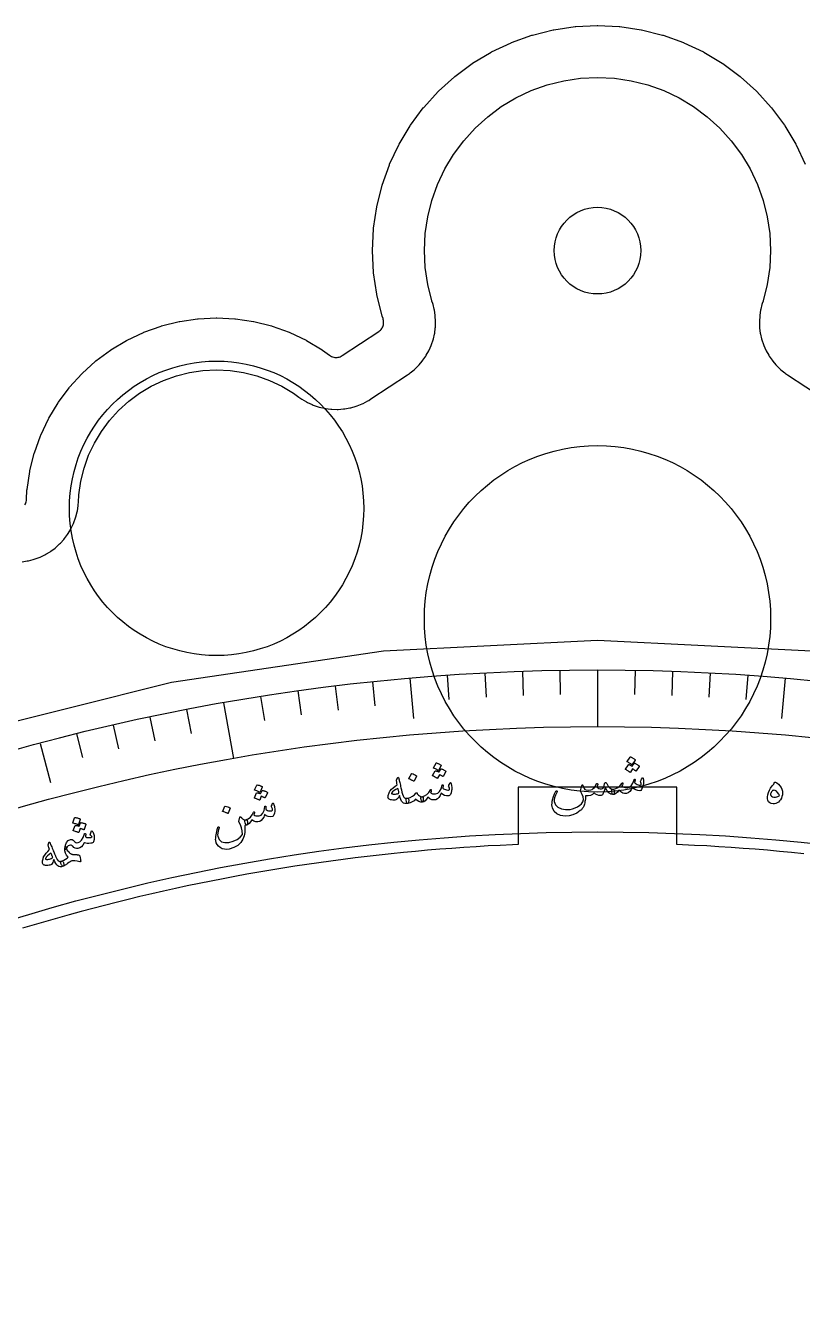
# Model space of a CAD drawing. Header units: millimetres. Extents: x -59 to 59, y -59 to 76.
# Drawn here: x -15.59 to 5.59, y 41.63 to 76.26 of the extents above; entities that cross this region are included whole.
import ezdxf

# ---------------------------------------------------------------- set-up
doc = ezdxf.new("R2010")
doc.units = ezdxf.units.MM
for name, color, linetype in [('CUT_INNER', 6, 'Continuous'), ('CUT_OUTER', 1, 'Continuous'), ('ENGRAVE', 7, 'Continuous'), ('ENGRAVE_FINE', 8, 'Continuous'), ('TEXT', 5, 'Continuous')]:
    doc.layers.add(name, color=color, linetype=linetype)

msp = doc.modelspace()

# ---------------------------------------------------------------- linework, layer by layer
at = {"layer": 'CUT_INNER'}
msp.add_lwpolyline([(5.621, 53.6916), (5.2915, 53.725), (4.9617, 53.7565), (4.6318, 53.7859), (4.3017, 53.8133), (3.9714, 53.8387), (3.641, 53.8621), (3.3104, 53.8834), (2.9797, 53.9027), (2.6489, 53.92), (2.318, 53.9352), (2.165, 53.9413), (2.165, 55.501), (-2.165, 55.501), (-2.165, 53.9413), (-2.318, 53.9352), (-2.6489, 53.92), (-2.9797, 53.9027), (-3.3104, 53.8834), (-3.641, 53.8621), (-3.9714, 53.8387), (-4.3017, 53.8133), (-4.6318, 53.7859), (-4.9617, 53.7565), (-5.2915, 53.725), (-5.621, 53.6916), (-5.9503, 53.6561), (-6.2795, 53.6185), (-6.6083, 53.579), (-6.937, 53.5375), (-7.2653, 53.4939), (-7.5934, 53.4483), (-7.9212, 53.4007), (-8.2488, 53.3511), (-8.576, 53.2995), (-8.9028, 53.2458), (-9.2294, 53.1902), (-9.5556, 53.1326), (-9.8814, 53.0729), (-10.2069, 53.0113), (-10.532, 52.9477), (-10.8566, 52.8821), (-11.1809, 52.8145), (-11.5048, 52.7449), (-11.8282, 52.6733), (-12.1512, 52.5997), (-12.4737, 52.5242), (-12.7957, 52.4466), (-13.1173, 52.3671), (-13.4384, 52.2857), (-13.7589, 52.2022), (-14.079, 52.1168), (-14.3985, 52.0295), (-14.7175, 51.9401), (-15.0359, 51.8488), (-15.3537, 51.7556), (-15.671, 51.6604)], dxfattribs=at)
for centre, radius in [((0, 70.1224), 1.18), ((-10.384, 63.1014), 4.012), ((0, 60.0924), 4.72)]:
    msp.add_circle(centre, radius, dxfattribs=at)
at = {"layer": 'CUT_OUTER'}
msp.add_lwpolyline([(-15.6066, 63.2006), (-15.5927, 63.2265), (-15.5814, 63.2537), (-15.5729, 63.2819), (-15.5672, 63.3108), (-15.5643, 63.3401), (-15.5514, 63.6029), (-15.5499, 63.6176), (-15.4773, 64.107), (-15.4744, 64.1214), (-15.3542, 64.6014), (-15.35, 64.6155), (-15.1833, 65.0814), (-15.1776, 65.0949), (-14.9661, 65.5422), (-14.9591, 65.5552), (-14.7048, 65.9796), (-14.6966, 65.9918), (-14.4019, 66.3892), (-14.3925, 66.4006), (-14.0602, 66.7672), (-14.0498, 66.7776), (-13.6832, 67.1099), (-13.6719, 67.1193), (-13.2744, 67.414), (-13.2622, 67.4222), (-12.8378, 67.6765), (-12.8248, 67.6835), (-12.3775, 67.895), (-12.364, 67.9007), (-11.8981, 68.0673), (-11.884, 68.0716), (-11.4041, 68.1918), (-11.3896, 68.1947), (-10.9002, 68.2673), (-10.8855, 68.2688), (-10.3914, 68.293), (-10.3766, 68.293), (-9.8825, 68.2688), (-9.8678, 68.2673), (-9.3784, 68.1947), (-9.3639, 68.1918), (-8.884, 68.0716), (-8.8699, 68.0673), (-8.404, 67.9007), (-8.3905, 67.895), (-7.9432, 67.6835), (-7.9302, 67.6765), (-7.5058, 67.4222), (-7.4936, 67.414), (-7.3009, 67.2711), (-7.2754, 67.2541), (-7.2484, 67.2399), (-7.2201, 67.2285), (-7.1907, 67.22), (-7.1607, 67.2145), (-7.1302, 67.2121), (-7.0997, 67.2129), (-7.0694, 67.2167), (-7.0396, 67.2236), (-7.0107, 67.2335), (-6.983, 67.2463), (-6.9567, 67.2618), (-5.9633, 67.9185), (-5.9403, 67.9354), (-5.919, 67.9543), (-5.8996, 67.9752), (-5.8822, 67.9978), (-5.8671, 68.0219), (-5.8544, 68.0474), (-5.8441, 68.074), (-5.8364, 68.1014), (-5.8313, 68.1295), (-5.8289, 68.1579), (-5.8292, 68.1864), (-5.8323, 68.2147), (-5.8379, 68.2426), (-5.8463, 68.2699), (-5.8693, 68.3343), (-5.8736, 68.3484), (-6.0163, 68.9182), (-6.0192, 68.9326), (-6.1054, 69.5137), (-6.1068, 69.5283), (-6.1356, 70.115), (-6.1356, 70.1297), (-6.1068, 70.7165), (-6.1054, 70.7311), (-6.0192, 71.3122), (-6.0163, 71.3266), (-5.8736, 71.8964), (-5.8693, 71.9105), (-5.6714, 72.4636), (-5.6658, 72.4772), (-5.4146, 73.0082), (-5.4077, 73.0212), (-5.1057, 73.5251), (-5.0975, 73.5373), (-4.7476, 74.0091), (-4.7382, 74.0205), (-4.3438, 74.4557), (-4.3334, 74.4661), (-3.8981, 74.8606), (-3.8867, 74.87), (-3.4149, 75.2199), (-3.4027, 75.2281), (-2.8988, 75.5301), (-2.8858, 75.537), (-2.3548, 75.7882), (-2.3412, 75.7938), (-1.7881, 75.9917), (-1.774, 75.996), (-1.2042, 76.1387), (-1.1898, 76.1416), (-0.6087, 76.2278), (-0.5941, 76.2292), (-0.0074, 76.258), (0.0074, 76.258), (0.5941, 76.2292), (0.6087, 76.2278), (1.1898, 76.1416), (1.2042, 76.1387), (1.774, 75.996), (1.7881, 75.9917), (2.3412, 75.7938), (2.3548, 75.7882), (2.8858, 75.537), (2.8988, 75.5301), (3.4027, 75.2281), (3.4149, 75.2199), (3.8867, 74.87), (3.8981, 74.8606), (4.3334, 74.4661), (4.3438, 74.4557), (4.7382, 74.0205), (4.7476, 74.0091), (5.0975, 73.5373), (5.1057, 73.5251), (5.4077, 73.0212), (5.4146, 73.0082), (5.6658, 72.4772)], dxfattribs=at)
at = {"layer": 'ENGRAVE'}
for points in [[(-15.6811, 61.6489), (-15.5436, 61.6693), (-15.5148, 61.675), (-15.38, 61.7088), (-15.3518, 61.7173), (-15.221, 61.7641), (-15.1938, 61.7754), (-15.0681, 61.8348), (-15.0422, 61.8487), (-14.923, 61.9201), (-14.8985, 61.9365), (-14.7869, 62.0193), (-14.7641, 62.0379), (-14.6612, 62.1313), (-14.6404, 62.1521), (-14.547, 62.255), (-14.5284, 62.2778), (-14.4456, 62.3894), (-14.4292, 62.4139), (-14.3578, 62.5331), (-14.3439, 62.559), (-14.2845, 62.6847), (-14.2732, 62.7119), (-14.2264, 62.8427), (-14.2179, 62.8709), (-14.1841, 63.0057), (-14.1784, 63.0345), (-14.158, 63.172), (-14.1551, 63.2013), (-14.15, 63.2706), (-14.1401, 63.4713), (-14.0858, 63.8377), (-13.9958, 64.197), (-13.871, 64.5458), (-13.7126, 64.8806), (-13.5222, 65.1983), (-13.3016, 65.4958), (-13.0528, 65.7702), (-12.7784, 66.019), (-12.4809, 66.2396), (-12.1632, 66.43), (-11.8284, 66.5884), (-11.4796, 66.7132), (-11.1203, 66.8032), (-10.7539, 66.8575), (-10.384, 66.8757), (-10.0141, 66.8575), (-9.6477, 66.8032), (-9.2884, 66.7132), (-8.9396, 66.5884), (-8.6048, 66.43), (-8.2871, 66.2396), (-8.1444, 66.1337), (-8.0854, 66.0923), (-8.0599, 66.0753), (-7.936, 66.0017), (-7.909, 65.9874), (-7.7782, 65.9268), (-7.7499, 65.9153), (-7.6136, 65.8683), (-7.5843, 65.8598), (-7.4439, 65.8268), (-7.4139, 65.8213), (-7.2709, 65.8028), (-7.2405, 65.8004), (-7.0964, 65.7965), (-7.0658, 65.7973), (-6.9221, 65.8081), (-6.8918, 65.8119), (-6.7498, 65.8372), (-6.7201, 65.8441), (-6.5815, 65.8838), (-6.5526, 65.8937), (-6.4187, 65.9472), (-6.391, 65.96), (-6.2632, 66.0268), (-6.2369, 66.0424), (-6.1758, 66.0806), (-5.1824, 66.7373), (-5.1272, 66.7758), (-5.1042, 66.7926), (-4.9995, 66.8771), (-4.9782, 66.896), (-4.882, 66.99), (-4.8626, 67.0109), (-4.7758, 67.1136), (-4.7585, 67.1362), (-4.6818, 67.2467), (-4.6667, 67.2709), (-4.6009, 67.3882), (-4.5881, 67.4137), (-4.5337, 67.5367), (-4.5234, 67.5632), (-4.4809, 67.6908), (-4.4732, 67.7183), (-4.443, 67.8493), (-4.4379, 67.8774), (-4.4203, 68.0107), (-4.4179, 68.0391), (-4.413, 68.1735), (-4.4133, 68.202), (-4.4212, 68.3363), (-4.4242, 68.3646), (-4.4448, 68.4975), (-4.4505, 68.5254), (-4.4836, 68.6558), (-4.4919, 68.683), (-4.513, 68.7469), (-4.5151, 68.7527), (-4.6276, 69.2019), (-4.6956, 69.6599), (-4.7183, 70.1224), (-4.6956, 70.5849), (-4.6276, 71.0429), (-4.5151, 71.492), (-4.3591, 71.928), (-4.1612, 72.3466), (-3.9231, 72.7437), (-3.6473, 73.1156), (-3.3363, 73.4587), (-2.9933, 73.7697), (-2.6213, 74.0455), (-2.2242, 74.2836), (-1.8056, 74.4815), (-1.3696, 74.6375), (-0.9205, 74.75), (-0.4625, 74.818), (0, 74.8407), (0.4625, 74.818), (0.9205, 74.75), (1.3696, 74.6375), (1.8056, 74.4815), (2.2242, 74.2836), (2.6213, 74.0455), (2.9933, 73.7697), (3.3363, 73.4587), (3.6473, 73.1156), (3.9231, 72.7437), (4.1612, 72.3466), (4.3591, 71.928), (4.5151, 71.492), (4.6276, 71.0429), (4.6956, 70.5849), (4.7183, 70.1224), (4.6956, 69.6599), (4.6276, 69.2019), (4.5151, 68.7527), (4.513, 68.7469), (4.4919, 68.683), (4.4836, 68.6558), (4.4505, 68.5254), (4.4448, 68.4975), (4.4242, 68.3646), (4.4212, 68.3363), (4.4133, 68.202), (4.413, 68.1735), (4.4179, 68.0391), (4.4203, 68.0107), (4.4379, 67.8774), (4.443, 67.8493), (4.4732, 67.7183), (4.4809, 67.6908), (4.5234, 67.5632), (4.5337, 67.5367), (4.5881, 67.4137), (4.6009, 67.3882), (4.6667, 67.2709), (4.6818, 67.2467), (4.7585, 67.1362), (4.7758, 67.1136), (4.8626, 67.0109), (4.882, 66.99), (4.9782, 66.896), (4.9995, 66.8771), (5.1042, 66.7926), (5.1272, 66.7758), (5.1824, 66.7373), (6.1758, 66.0806)], [(5.832, 59.2135), (0, 59.5), (-5.832, 59.2135), (-11.6079, 58.3567), (-17.2719, 56.9379)], [(0, 58.6991), (0, 57.1545)], [(-5.116, 58.4757), (-5.0198, 57.3766)], [(5.116, 58.4757), (5.0198, 57.3766)], [(-10.193, 57.8073), (-9.9248, 56.2862)], [(-15.1924, 56.699), (-14.9069, 55.6333)]]:
    msp.add_lwpolyline(points, dxfattribs=at)
for radius in [58.6991, 57.1545, 54.2859]:
    msp.add_circle((0, 0), radius, dxfattribs=at)
at = {"layer": 'ENGRAVE_FINE'}
for points in [[(-4.0946, 58.5561), (-4.0485, 57.8957)], [(-3.0721, 58.6187), (-3.0374, 57.9576)], [(-2.0486, 58.6633), (-2.0255, 58.0018)], [(-1.0244, 58.6902), (-1.0129, 58.0283)], [(1.0244, 58.6902), (1.0129, 58.0283)], [(2.0486, 58.6633), (2.0255, 58.0018)], [(3.0721, 58.6187), (3.0374, 57.9576)], [(4.0946, 58.5561), (4.0485, 57.8957)], [(-7.1536, 58.2616), (-7.0729, 57.6045)], [(-6.1357, 58.3775), (-6.0665, 57.7192)], [(-9.1826, 57.9764), (-9.079, 57.3226)], [(-8.1693, 58.1278), (-8.0772, 57.4723)], [(-11.2003, 57.6206), (-11.074, 56.9708)], [(-13.2044, 57.1946), (-13.0555, 56.5496)], [(-12.2042, 57.4164), (-12.0666, 56.7689)], [(-14.2006, 56.9555), (-14.0405, 56.3132)]]:
    msp.add_lwpolyline(points, dxfattribs=at)
at = {"layer": 'TEXT'}
for points in [[(-4.4008, 56.1604), (-4.3989, 56.1627), (-4.3961, 56.1641), (-4.3923, 56.1648), (-4.3877, 56.1648), (-4.3708, 56.16), (-4.3544, 56.1545), (-4.3385, 56.1484), (-4.3231, 56.1417), (-4.308, 56.1341), (-4.2932, 56.1257), (-4.2786, 56.1165), (-4.2643, 56.1064), (-4.2606, 56.1027), (-4.2587, 56.099), (-4.2584, 56.0954), (-4.2598, 56.0919), (-4.33, 55.9607), (-4.3328, 55.9582), (-4.3365, 55.9577), (-4.3412, 55.9592), (-4.3469, 55.9627), (-4.3518, 55.9657), (-4.3596, 55.97), (-4.3701, 55.9758), (-4.3836, 55.983), (-4.4, 55.9917), (-4.4197, 56.0017), (-4.4427, 56.0131), (-4.4689, 56.0259), (-4.4724, 56.0281), (-4.4743, 56.0305), (-4.4745, 56.033), (-4.473, 56.0356)], [(1.004, 56.152), (1.0061, 56.154), (1.009, 56.1552), (1.0128, 56.1556), (1.0174, 56.1551), (1.0337, 56.1487), (1.0494, 56.1417), (1.0646, 56.1341), (1.0793, 56.1259), (1.0936, 56.1169), (1.1075, 56.1072), (1.1211, 56.0966), (1.1343, 56.0852), (1.1368, 56.0817), (1.1379, 56.0781), (1.1375, 56.0743), (1.1357, 56.0703), (1.0534, 55.9465), (1.0512, 55.9449), (1.048, 55.9449), (1.0438, 55.9466), (1.0386, 55.95), (1.0351, 55.9524), (1.0298, 55.956), (1.0224, 55.9609), (1.0131, 55.967), (1.0019, 55.9743), (0.9887, 55.9827), (0.9735, 55.9922), (0.9564, 56.0027), (0.8968, 55.9112), (0.8938, 55.909), (0.8901, 55.9089), (0.8856, 55.9108), (0.8802, 55.9148), (0.8756, 55.9182), (0.8683, 55.9232), (0.8584, 55.93), (0.8458, 55.9384), (0.8302, 55.9486), (0.8116, 55.9604), (0.7899, 55.9739), (0.7651, 55.9891), (0.7625, 55.9916), (0.7614, 55.9941), (0.7618, 55.9966), (0.7636, 55.999), (0.8468, 56.1167), (0.8489, 56.1187), (0.8518, 56.1199), (0.8556, 56.1202), (0.8602, 56.1197), (0.8717, 56.1153), (0.8831, 56.1105), (0.8944, 56.1054), (0.9056, 56.1001), (0.9166, 56.0943), (0.9273, 56.0879), (0.9376, 56.0811), (0.9477, 56.0738)], [(0.8917, 56.3255), (0.8939, 56.3276), (0.8968, 56.3288), (0.9006, 56.3291), (0.9052, 56.3286), (0.9215, 56.3223), (0.9373, 56.3153), (0.9526, 56.3077), (0.9674, 56.2995), (0.9817, 56.2906), (0.9956, 56.2809), (1.0093, 56.2703), (1.0226, 56.259), (1.0259, 56.2549), (1.0275, 56.251), (1.0274, 56.2474), (1.0257, 56.244), (0.9434, 56.1201), (0.9405, 56.1178), (0.9367, 56.1177), (0.9322, 56.1196), (0.9268, 56.1236), (0.9222, 56.127), (0.9149, 56.1321), (0.9049, 56.1388), (0.8922, 56.1473), (0.8767, 56.1575), (0.858, 56.1693), (0.8362, 56.1828), (0.8113, 56.198), (0.808, 56.2006), (0.8064, 56.2031), (0.8064, 56.2055), (0.8081, 56.208)], [(-5.4451, 55.7621), (-5.4364, 55.7733), (-5.4289, 55.7753), (-5.4225, 55.768), (-5.4174, 55.7516), (-5.4152, 55.7415), (-5.4121, 55.7276), (-5.408, 55.7099), (-5.4029, 55.6883), (-5.3968, 55.6627), (-5.39, 55.6328), (-5.3823, 55.5986), (-5.3738, 55.5601), (-5.3654, 55.5224), (-5.3579, 55.4885), (-5.3514, 55.4587), (-5.3457, 55.4327), (-5.341, 55.4109), (-5.3371, 55.3931), (-5.3342, 55.3796), (-5.3322, 55.3702), (-5.318, 55.3112), (-5.3015, 55.2658), (-5.2825, 55.2342), (-5.2612, 55.2162), (-5.2467, 55.2098), (-5.2296, 55.2064), (-5.21, 55.2058), (-5.1877, 55.2083), (-5.1743, 55.2073), (-5.1635, 55.2018), (-5.1555, 55.1917), (-5.1501, 55.177), (-5.1469, 55.1589), (-5.1458, 55.1405), (-5.1468, 55.1217), (-5.1497, 55.1024), (-5.1542, 55.0858), (-5.1598, 55.0733), (-5.1663, 55.0648), (-5.1738, 55.0604), (-5.2166, 55.0568), (-5.2542, 55.0611), (-5.2866, 55.0733), (-5.3138, 55.0935), (-5.3381, 55.1246), (-5.3597, 55.1665), (-5.3787, 55.2193), (-5.395, 55.2829), (-5.4143, 55.2413), (-5.4348, 55.2081), (-5.4566, 55.1833), (-5.4795, 55.1668), (-5.4988, 55.1598), (-5.5218, 55.1555), (-5.5486, 55.154), (-5.5792, 55.1551), (-5.6118, 55.1591), (-5.6393, 55.1648), (-5.6619, 55.1722), (-5.6795, 55.1814), (-5.6942, 55.1935), (-5.7044, 55.2066), (-5.7102, 55.2208), (-5.7116, 55.2361), (-5.7098, 55.2556), (-5.7055, 55.2774), (-5.6988, 55.3015), (-5.6896, 55.328), (-5.6791, 55.3547), (-5.6696, 55.3761), (-5.6613, 55.3922), (-5.6541, 55.4029), (-5.6126, 55.4482), (-5.5667, 55.4914), (-5.5163, 55.5325), (-5.4615, 55.5715), (-5.4667, 55.6028), (-5.4709, 55.6298), (-5.4741, 55.6526), (-5.4763, 55.6712), (-5.4769, 55.6869), (-5.4754, 55.7011), (-5.472, 55.7139), (-5.4665, 55.7252)], [(-5.0726, 55.8701), (-5.0708, 55.8724), (-5.068, 55.8739), (-5.0643, 55.8746), (-5.0597, 55.8746), (-5.0263, 55.8646), (-4.9945, 55.8515), (-4.9644, 55.8353), (-4.9359, 55.8161), (-4.933, 55.8131), (-4.9315, 55.8099), (-4.9316, 55.8066), (-4.933, 55.8031), (-4.9996, 55.6713), (-5.0023, 55.668), (-5.0059, 55.667), (-5.0106, 55.6681), (-5.0163, 55.6714), (-5.0212, 55.6743), (-5.029, 55.6786), (-5.0396, 55.6842), (-5.0531, 55.6913), (-5.0696, 55.6997), (-5.0893, 55.7095), (-5.1123, 55.7207), (-5.1386, 55.7332), (-5.1421, 55.7354), (-5.144, 55.7377), (-5.1442, 55.7401), (-5.1428, 55.7427)], [(-4.2728, 55.9982), (-4.2708, 56.0004), (-4.268, 56.0019), (-4.2643, 56.0026), (-4.2597, 56.0025), (-4.2429, 55.9977), (-4.2266, 55.9922), (-4.2107, 55.9861), (-4.1953, 55.9793), (-4.1803, 55.9717), (-4.1655, 55.9633), (-4.151, 55.954), (-4.1367, 55.9439), (-4.1339, 55.9407), (-4.1325, 55.9372), (-4.1325, 55.9334), (-4.134, 55.9292), (-4.2042, 55.7982), (-4.2063, 55.7964), (-4.2095, 55.7962), (-4.2138, 55.7975), (-4.2194, 55.8004), (-4.223, 55.8024), (-4.2287, 55.8055), (-4.2365, 55.8096), (-4.2463, 55.8149), (-4.2581, 55.8211), (-4.2721, 55.8282), (-4.288, 55.8362), (-4.3061, 55.8451), (-4.3569, 55.7484), (-4.3596, 55.7459), (-4.3633, 55.7455), (-4.368, 55.7469), (-4.3737, 55.7504), (-4.3786, 55.7534), (-4.3863, 55.7577), (-4.3969, 55.7635), (-4.4102, 55.7707), (-4.4266, 55.7794), (-4.4463, 55.7894), (-4.4692, 55.8008), (-4.4953, 55.8136), (-4.4981, 55.8159), (-4.4994, 55.8182), (-4.4993, 55.8207), (-4.4977, 55.8233), (-4.4259, 55.9483), (-4.424, 55.9505), (-4.4212, 55.9519), (-4.4175, 55.9526), (-4.4129, 55.9526), (-4.401, 55.9492), (-4.3892, 55.9456), (-4.3774, 55.9416), (-4.3658, 55.9373), (-4.3543, 55.9325), (-4.3431, 55.9272), (-4.3321, 55.9214), (-4.3215, 55.915)], [(1.2254, 55.7598), (1.2291, 55.7622), (1.2333, 55.7612), (1.2381, 55.757), (1.2434, 55.7495), (1.249, 55.7367), (1.253, 55.7187), (1.2555, 55.6953), (1.2564, 55.6666), (1.2562, 55.634), (1.2537, 55.6023), (1.249, 55.5715), (1.242, 55.5415), (1.2224, 55.4834), (1.2011, 55.4417), (1.1782, 55.4167), (1.1535, 55.4081), (1.0957, 55.4127), (1.0425, 55.4289), (0.9937, 55.4567), (0.9494, 55.4961), (0.9175, 55.4357), (0.8802, 55.3888), (0.8374, 55.3553), (0.789, 55.3353), (0.7386, 55.3314), (0.6877, 55.3449), (0.6364, 55.3756), (0.5847, 55.4236), (0.5418, 55.3699), (0.5, 55.3316), (0.4591, 55.3088), (0.4193, 55.3014), (0.4113, 55.306), (0.4038, 55.3196), (0.3968, 55.3424), (0.3902, 55.3742), (0.388, 55.4055), (0.3923, 55.4286), (0.4031, 55.4434), (0.4204, 55.4499), (0.4964, 55.4665), (0.5632, 55.4993), (0.6208, 55.5485), (0.6692, 55.6141), (0.6718, 55.6177), (0.6746, 55.6202), (0.6776, 55.6217), (0.6808, 55.6222), (0.6848, 55.6217), (0.6883, 55.6205), (0.6913, 55.6184), (0.694, 55.6154), (0.6954, 55.6065), (0.6916, 55.5915), (0.6826, 55.5704), (0.6683, 55.5431), (0.6863, 55.5218), (0.7144, 55.5058), (0.7527, 55.4953), (0.8011, 55.4902), (0.8617, 55.502), (0.9152, 55.5425), (0.9616, 55.6118), (1.001, 55.7098), (1.003, 55.7148), (1.0053, 55.7184), (1.0081, 55.7205), (1.0112, 55.7211), (1.0158, 55.7206), (1.0198, 55.7193), (1.0232, 55.7172), (1.0259, 55.7143), (1.0279, 55.7101), (1.0291, 55.706), (1.0294, 55.7018), (1.0289, 55.6977), (1.0111, 55.6287), (1.0301, 55.6113), (1.053, 55.5958), (1.0799, 55.5823), (1.1107, 55.5707), (1.1408, 55.563), (1.1637, 55.561), (1.1796, 55.5646), (1.1883, 55.5741), (1.1914, 55.5886), (1.1903, 55.6095), (1.185, 55.6366), (1.1755, 55.6701), (1.1774, 55.6794), (1.1864, 55.6975), (1.2024, 55.7243), (1.2254, 55.7598)], [(-9.1436, 55.4117), (-9.1419, 55.414), (-9.1392, 55.4157), (-9.1356, 55.4167), (-9.131, 55.4171), (-9.1138, 55.4137), (-9.0971, 55.4097), (-9.0807, 55.405), (-9.0648, 55.3995), (-9.0492, 55.3933), (-9.0337, 55.3862), (-9.0185, 55.3782), (-9.0034, 55.3694), (-9.0003, 55.3665), (-8.9986, 55.3631), (-8.9983, 55.3593), (-8.9994, 55.355), (-9.0579, 55.2184), (-9.0598, 55.2164), (-9.063, 55.2159), (-9.0674, 55.2168), (-9.0732, 55.2192), (-9.077, 55.2209), (-9.0829, 55.2235), (-9.091, 55.227), (-9.1013, 55.2313), (-9.1136, 55.2365), (-9.1281, 55.2424), (-9.1447, 55.2489), (-9.1635, 55.2562), (-9.2056, 55.1555), (-9.2081, 55.1528), (-9.2118, 55.1519), (-9.2166, 55.153), (-9.2225, 55.156), (-9.2277, 55.1585), (-9.2358, 55.1622), (-9.2468, 55.167), (-9.2607, 55.173), (-9.2778, 55.1802), (-9.2983, 55.1885), (-9.3221, 55.1978), (-9.3492, 55.2083), (-9.3522, 55.2103), (-9.3537, 55.2126), (-9.3538, 55.2151), (-9.3525, 55.2178), (-9.2919, 55.3485), (-9.2902, 55.3509), (-9.2875, 55.3526), (-9.2839, 55.3536), (-9.2793, 55.354), (-9.2671, 55.3517), (-9.255, 55.349), (-9.243, 55.3461), (-9.231, 55.3428), (-9.2191, 55.3391), (-9.2075, 55.3348), (-9.1961, 55.3299), (-9.1849, 55.3245)], [(-9.2854, 55.5621), (-9.2836, 55.5645), (-9.281, 55.5662), (-9.2773, 55.5672), (-9.2727, 55.5675), (-9.2555, 55.5642), (-9.2387, 55.5602), (-9.2223, 55.5555), (-9.2063, 55.5501), (-9.1906, 55.544), (-9.1751, 55.5369), (-9.1598, 55.529), (-9.1446, 55.5202), (-9.1407, 55.5168), (-9.1384, 55.5133), (-9.1378, 55.5097), (-9.1389, 55.5061), (-9.1974, 55.3693), (-9.1999, 55.3666), (-9.2036, 55.3658), (-9.2084, 55.3668), (-9.2144, 55.3698), (-9.2195, 55.3723), (-9.2277, 55.376), (-9.2387, 55.3808), (-9.2527, 55.3869), (-9.2698, 55.394), (-9.2903, 55.4023), (-9.3142, 55.4117), (-9.3414, 55.4222), (-9.3451, 55.424), (-9.3472, 55.4262), (-9.3476, 55.4286), (-9.3464, 55.4314)], [(-5.4401, 55.4725), (-5.4977, 55.4461), (-5.5458, 55.416), (-5.5843, 55.3819), (-5.6133, 55.3441), (-5.6149, 55.3391), (-5.6144, 55.3348), (-5.6116, 55.3312), (-5.6067, 55.3282), (-5.5888, 55.3226), (-5.5697, 55.3188), (-5.5493, 55.317), (-5.5276, 55.317), (-5.5047, 55.319), (-5.4805, 55.3228), (-5.4551, 55.3284), (-5.4284, 55.336), (-5.4243, 55.3377), (-5.4201, 55.3405), (-5.4158, 55.3444), (-5.4114, 55.3493), (-5.4137, 55.3626), (-5.4164, 55.3765), (-5.4194, 55.3911), (-5.4228, 55.4062), (-5.4266, 55.4219), (-5.4307, 55.4381), (-5.4352, 55.455), (-5.4401, 55.4725)], [(-4.0155, 55.6285), (-4.0121, 55.6312), (-4.0078, 55.6307), (-4.0026, 55.6269), (-3.9966, 55.6199), (-3.9898, 55.6078), (-3.9841, 55.5902), (-3.9795, 55.5672), (-3.9759, 55.5387), (-3.973, 55.5062), (-3.9725, 55.4744), (-3.9743, 55.4433), (-3.9784, 55.4128), (-3.9925, 55.353), (-4.0098, 55.3096), (-4.0303, 55.2825), (-4.054, 55.2716), (-4.112, 55.2708), (-4.1665, 55.2819), (-4.2177, 55.305), (-4.2655, 55.3401), (-4.2916, 55.277), (-4.3243, 55.2267), (-4.3638, 55.1894), (-4.4101, 55.1649), (-4.46, 55.1563), (-4.5118, 55.1649), (-4.5658, 55.1907), (-4.6218, 55.2337), (-4.6595, 55.1762), (-4.6975, 55.1341), (-4.736, 55.1075), (-4.775, 55.0964), (-4.7834, 55.1002), (-4.7921, 55.1131), (-4.8012, 55.1351), (-4.8107, 55.1662), (-4.8159, 55.1972), (-4.8138, 55.2206), (-4.8045, 55.2363), (-4.7878, 55.2444), (-4.7137, 55.268), (-4.6503, 55.307), (-4.5976, 55.3614), (-4.5556, 55.4312), (-4.5533, 55.435), (-4.5507, 55.4378), (-4.5479, 55.4396), (-4.5447, 55.4404), (-4.5408, 55.4403), (-4.5372, 55.4394), (-4.5339, 55.4376), (-4.531, 55.4349), (-4.5287, 55.4262), (-4.5311, 55.4109), (-4.5381, 55.389), (-4.5497, 55.3605), (-4.5298, 55.3409), (-4.5004, 55.3277), (-4.4613, 55.3208), (-4.4126, 55.3203), (-4.3534, 55.3377), (-4.3039, 55.3831), (-4.2642, 55.4564), (-4.2342, 55.5577), (-4.2327, 55.5628), (-4.2307, 55.5666), (-4.2282, 55.569), (-4.2251, 55.5699), (-4.2205, 55.5699), (-4.2164, 55.5689), (-4.2128, 55.5671), (-4.2098, 55.5645), (-4.2074, 55.5605), (-4.2059, 55.5565), (-4.2052, 55.5524), (-4.2053, 55.5483), (-4.2165, 55.4779), (-4.196, 55.4623), (-4.1717, 55.449), (-4.1437, 55.4381), (-4.1119, 55.4295), (-4.0813, 55.4246), (-4.0582, 55.4248), (-4.0428, 55.4299), (-4.035, 55.4401), (-4.0333, 55.4549), (-4.0363, 55.4756), (-4.0441, 55.5021), (-4.0568, 55.5345), (-4.0557, 55.544), (-4.0485, 55.5628), (-4.0351, 55.591), (-4.0155, 55.6285)], [(0.1939, 55.6046), (0.1971, 55.6129), (0.2018, 55.6198), (0.2079, 55.6253), (0.2154, 55.6292), (0.2252, 55.6308), (0.2348, 55.6271), (0.2441, 55.6183), (0.2533, 55.6043), (0.2937, 55.5364), (0.3351, 55.488), (0.3773, 55.4591), (0.4204, 55.4499), (0.4411, 55.4445), (0.4539, 55.4273), (0.4588, 55.3982), (0.4558, 55.3572), (0.4503, 55.3327), (0.4424, 55.3152), (0.432, 55.3048), (0.4193, 55.3014), (0.3614, 55.3134), (0.3092, 55.3487), (0.2625, 55.4072), (0.2215, 55.489), (0.2181, 55.4963), (0.2145, 55.4985), (0.2107, 55.4955), (0.2066, 55.4874), (0.1872, 55.4266), (0.1705, 55.3778), (0.1565, 55.3409), (0.1453, 55.316), (0.134, 55.2979), (0.1202, 55.2851), (0.1036, 55.2774), (0.0845, 55.2748), (0.0377, 55.2789), (-0.0074, 55.2926), (-0.0509, 55.316), (-0.0928, 55.3491), (-0.1399, 55.3075), (-0.1944, 55.2803), (-0.2562, 55.2675), (-0.3255, 55.269), (-0.3275, 55.2257), (-0.3308, 55.1848), (-0.3353, 55.1464), (-0.341, 55.1105), (-0.3479, 55.0769), (-0.3561, 55.0456), (-0.3655, 55.0166), (-0.3761, 54.9898), (-0.3934, 54.9541), (-0.4148, 54.9214), (-0.4402, 54.8918), (-0.4697, 54.8653), (-0.5669, 54.8004), (-0.6678, 54.7543), (-0.7724, 54.727), (-0.8809, 54.7183), (-1.0056, 54.7338), (-1.1054, 54.7765), (-1.1803, 54.8467), (-1.2303, 54.9443), (-1.2382, 54.9789), (-1.241, 55.0204), (-1.2386, 55.0688), (-1.2311, 55.1242), (-1.2173, 55.1853), (-1.1962, 55.2508), (-1.1677, 55.3208), (-1.1319, 55.3953), (-1.1286, 55.4005), (-1.1251, 55.4041), (-1.1213, 55.4064), (-1.1173, 55.4072), (-1.112, 55.4068), (-1.1074, 55.4053), (-1.1036, 55.4028), (-1.1007, 55.3993), (-1.0988, 55.3951), (-1.0981, 55.3907), (-1.0986, 55.386), (-1.1003, 55.3811), (-1.142, 55.2917), (-1.1688, 55.2167), (-1.1809, 55.1563), (-1.1784, 55.1105), (-1.1409, 55.0257), (-1.0765, 54.9616), (-0.9854, 54.9181), (-0.8675, 54.8951), (-0.8093, 54.8937), (-0.7474, 54.901), (-0.6817, 54.9169), (-0.6122, 54.9415), (-0.5426, 54.974), (-0.4832, 55.0121), (-0.4339, 55.0558), (-0.3949, 55.1052), (-0.3856, 55.1706), (-0.393, 55.238), (-0.417, 55.3074), (-0.4577, 55.3786), (-0.4617, 55.3867), (-0.4639, 55.3946), (-0.4643, 55.4024), (-0.4628, 55.4099), (-0.4261, 55.5472), (-0.4208, 55.5596), (-0.4147, 55.5654), (-0.4077, 55.5646), (-0.3998, 55.5573), (-0.3891, 55.5373), (-0.3789, 55.5153), (-0.369, 55.4913), (-0.3596, 55.4651), (-0.3424, 55.4429), (-0.3076, 55.4304), (-0.2551, 55.4277), (-0.1851, 55.4346), (-0.1471, 55.4456), (-0.114, 55.4649), (-0.0855, 55.4927), (-0.0618, 55.529), (-0.0586, 55.5341), (-0.0556, 55.5395), (-0.0528, 55.5452), (-0.0503, 55.5513), (-0.0478, 55.5575), (-0.0453, 55.5638), (-0.0429, 55.5703), (-0.0404, 55.5768), (-0.0354, 55.5892), (-0.0301, 55.5983), (-0.0246, 55.6041), (-0.019, 55.6066), (-0.014, 55.6067), (-0.0091, 55.6053), (-0.0041, 55.6025), (0.0008, 55.5983), (0.0049, 55.5939), (0.0074, 55.5888), (0.0082, 55.5831), (0.0074, 55.5769), (-0.0091, 55.529), (-0.0111, 55.5145), (-0.0091, 55.5022), (-0.0029, 55.4922), (0.0074, 55.4845), (0.0398, 55.4697), (0.0728, 55.4617), (0.1065, 55.4605), (0.1407, 55.4661), (0.1521, 55.4766), (0.1647, 55.5032), (0.1786, 55.5458), (0.1939, 55.6046)], [(4.8231, 55.6322), (4.8378, 55.6374), (4.8539, 55.6374), (4.8714, 55.632), (4.8904, 55.6214), (4.9364, 55.5844), (4.9745, 55.5435), (5.0044, 55.4988), (5.0262, 55.4502), (5.0398, 55.4004), (5.0449, 55.3503), (5.0415, 55.3), (5.0295, 55.2494), (5.0121, 55.2039), (4.99, 55.1639), (4.9633, 55.1296), (4.9319, 55.1008), (4.8975, 55.0785), (4.8615, 55.0636), (4.8239, 55.056), (4.7847, 55.0558), (4.7341, 55.0639), (4.6939, 55.0819), (4.6639, 55.1097), (4.6443, 55.1473), (4.6343, 55.1919), (4.6337, 55.2422), (4.6424, 55.2981), (4.6605, 55.3596), (4.6868, 55.4228), (4.7201, 55.482), (4.7604, 55.5374), (4.8077, 55.5888), (4.8094, 55.5912), (4.8108, 55.5956), (4.812, 55.6018), (4.8129, 55.6099), (4.8141, 55.6187), (4.8163, 55.6253), (4.8193, 55.6298), (4.8231, 55.6322)], [(4.9483, 55.265), (4.9559, 55.273), (4.9578, 55.284), (4.954, 55.2981), (4.9445, 55.3151), (4.9101, 55.3599), (4.8756, 55.3924), (4.841, 55.4124), (4.8064, 55.42), (4.7895, 55.4184), (4.7733, 55.4108), (4.7578, 55.3972), (4.7431, 55.3774), (4.7308, 55.3558), (4.7226, 55.3365), (4.7186, 55.3196), (4.7187, 55.305), (4.7279, 55.2774), (4.746, 55.2567), (4.7728, 55.2429), (4.8086, 55.2359), (4.8486, 55.235), (4.8853, 55.2396), (4.9185, 55.2496), (4.9483, 55.265)], [(-8.8551, 55.0658), (-8.8519, 55.0688), (-8.8476, 55.0686), (-8.8421, 55.0653), (-8.8356, 55.0589), (-8.8277, 55.0474), (-8.8205, 55.0304), (-8.8139, 55.0078), (-8.8078, 54.9798), (-8.8021, 54.9477), (-8.7988, 54.916), (-8.7979, 54.8849), (-8.7994, 54.8541), (-8.8082, 54.7934), (-8.8216, 54.7486), (-8.8396, 54.7198), (-8.8623, 54.7069), (-8.92, 54.701), (-8.9753, 54.7073), (-9.0283, 54.7259), (-9.079, 54.7567), (-9.0994, 54.6915), (-9.1277, 54.6386), (-9.1638, 54.5979), (-9.2077, 54.5695), (-9.2566, 54.5566), (-9.3091, 54.5607), (-9.3651, 54.5817), (-9.4247, 54.6195), (-9.4571, 54.559), (-9.4914, 54.5138), (-9.5274, 54.4839), (-9.5653, 54.4694), (-9.5739, 54.4725), (-9.5838, 54.4846), (-9.5948, 54.5057), (-9.607, 54.5358), (-9.6148, 54.5663), (-9.6148, 54.5897), (-9.6068, 54.6062), (-9.591, 54.6157), (-9.5192, 54.6458), (-9.4594, 54.6902), (-9.4116, 54.7489), (-9.3759, 54.8221), (-9.3739, 54.8261), (-9.3716, 54.8291), (-9.3689, 54.8312), (-9.3659, 54.8322), (-9.3619, 54.8325), (-9.3583, 54.8318), (-9.3549, 54.8303), (-9.3517, 54.8279), (-9.3487, 54.8195), (-9.3498, 54.804), (-9.3548, 54.7816), (-9.3639, 54.7522), (-9.3424, 54.7344), (-9.3119, 54.7238), (-9.2723, 54.7204), (-9.2238, 54.7241), (-9.1663, 54.7466), (-9.121, 54.7961), (-9.0878, 54.8726), (-9.0667, 54.9761), (-9.0657, 54.9814), (-9.0641, 54.9854), (-9.0618, 54.9879), (-9.0588, 54.9891), (-9.0542, 54.9895), (-9.05, 54.9889), (-9.0463, 54.9874), (-9.0431, 54.985), (-9.0404, 54.9813), (-9.0385, 54.9774), (-9.0374, 54.9734), (-9.0371, 54.9693), (-9.0422, 54.8982), (-9.0204, 54.8845), (-8.995, 54.8734), (-8.9662, 54.8649), (-8.9338, 54.8591), (-8.9028, 54.857), (-8.8799, 54.8591), (-8.865, 54.8656), (-8.8581, 54.8764), (-8.8576, 54.8913), (-8.8625, 54.9117), (-8.8726, 54.9374), (-8.888, 54.9685), (-8.8878, 54.9781), (-8.8822, 54.9975), (-8.8713, 55.0267), (-8.8551, 55.0658)], [(-4.7878, 55.2444), (-4.7745, 55.2413), (-4.7645, 55.2377), (-4.7581, 55.2336), (-4.7551, 55.229), (-4.7533, 55.2217), (-4.7521, 55.2127), (-4.7516, 55.202), (-4.7517, 55.1895), (-4.7546, 55.1494), (-4.7594, 55.1205), (-4.7662, 55.1029), (-4.775, 55.0964), (-4.8197, 55.0988), (-4.8655, 55.1138), (-4.9124, 55.1412), (-4.9606, 55.1811), (-4.9991, 55.1371), (-5.0475, 55.1024), (-5.1057, 55.0768), (-5.1738, 55.0604), (-5.1814, 55.0612), (-5.1878, 55.0653), (-5.1932, 55.0726), (-5.1974, 55.083), (-5.217, 55.1508), (-5.2191, 55.1584), (-5.2193, 55.1667), (-5.2175, 55.1759), (-5.2137, 55.1859), (-5.2089, 55.1938), (-5.203, 55.2002), (-5.1959, 55.205), (-5.1877, 55.2083), (-5.1061, 55.2283), (-5.0401, 55.2567), (-4.9897, 55.2936), (-4.9549, 55.339), (-4.9509, 55.3451), (-4.9459, 55.3497), (-4.94, 55.3527), (-4.9331, 55.3542), (-4.9265, 55.3538), (-4.9217, 55.3515), (-4.9185, 55.3471), (-4.917, 55.3407), (-4.9162, 55.3346), (-4.9151, 55.3293), (-4.9137, 55.3248), (-4.9119, 55.3213), (-4.8814, 55.2905), (-4.8506, 55.2675), (-4.8194, 55.2521), (-4.7878, 55.2444)], [(-10.1594, 54.9844), (-10.1577, 54.9868), (-10.1551, 54.9886), (-10.1515, 54.9897), (-10.1469, 54.9901), (-10.1129, 54.9832), (-10.0801, 54.973), (-10.0487, 54.9597), (-10.0186, 54.9432), (-10.0155, 54.9404), (-10.0138, 54.9373), (-10.0135, 54.934), (-10.0146, 54.9305), (-10.0686, 54.7931), (-10.0709, 54.7897), (-10.0744, 54.7883), (-10.0791, 54.789), (-10.0851, 54.7918), (-10.0903, 54.7942), (-10.0984, 54.7977), (-10.1095, 54.8024), (-10.1235, 54.8082), (-10.1406, 54.8151), (-10.1611, 54.823), (-10.185, 54.832), (-10.2122, 54.8421), (-10.2159, 54.8439), (-10.218, 54.846), (-10.2184, 54.8485), (-10.2173, 54.8512)], [(-14.2523, 54.6704), (-14.2508, 54.6729), (-14.2483, 54.6749), (-14.2447, 54.6762), (-14.2402, 54.677), (-14.2227, 54.6752), (-14.2055, 54.6728), (-14.1887, 54.6696), (-14.1723, 54.6656), (-14.1561, 54.6609), (-14.1399, 54.6552), (-14.1239, 54.6487), (-14.108, 54.6413), (-14.1038, 54.6383), (-14.1012, 54.635), (-14.1003, 54.6315), (-14.1011, 54.6278), (-14.1473, 54.4863), (-14.1496, 54.4833), (-14.1532, 54.4822), (-14.1581, 54.4828), (-14.1643, 54.4853), (-14.1697, 54.4873), (-14.1781, 54.4902), (-14.1896, 54.494), (-14.2041, 54.4988), (-14.2219, 54.5044), (-14.2431, 54.5108), (-14.2678, 54.518), (-14.2959, 54.526), (-14.2998, 54.5275), (-14.302, 54.5295), (-14.3026, 54.5319), (-14.3016, 54.5347)], [(-14.0974, 54.5333), (-14.0959, 54.5358), (-14.0934, 54.5378), (-14.0898, 54.5391), (-14.0853, 54.5399), (-14.0678, 54.5381), (-14.0507, 54.5356), (-14.034, 54.5323), (-14.0176, 54.5283), (-14.0014, 54.5235), (-13.9854, 54.5179), (-13.9694, 54.5113), (-13.9536, 54.5039), (-13.9502, 54.5012), (-13.9482, 54.498), (-13.9475, 54.4942), (-13.9483, 54.4899), (-13.9946, 54.3485), (-13.9963, 54.3464), (-13.9994, 54.3456), (-14.004, 54.3461), (-14.0099, 54.348), (-14.0139, 54.3493), (-14.02, 54.3513), (-14.0284, 54.3541), (-14.039, 54.3575), (-14.0519, 54.3615), (-14.0669, 54.3661), (-14.084, 54.3711), (-14.1034, 54.3766), (-14.1366, 54.2726), (-14.1388, 54.2696), (-14.1424, 54.2685), (-14.1473, 54.2691), (-14.1535, 54.2715), (-14.1589, 54.2736), (-14.1673, 54.2765), (-14.1787, 54.2803), (-14.1932, 54.2851), (-14.2109, 54.2907), (-14.232, 54.2971), (-14.2566, 54.3043), (-14.2847, 54.3122), (-14.2878, 54.314), (-14.2895, 54.3161), (-14.2899, 54.3186), (-14.2888, 54.3214), (-14.2398, 54.4571), (-14.2383, 54.4596), (-14.2358, 54.4615), (-14.2323, 54.4629), (-14.2278, 54.4636), (-14.2154, 54.4624), (-14.2031, 54.4609), (-14.1908, 54.459), (-14.1785, 54.4569), (-14.1664, 54.4542), (-14.1544, 54.451), (-14.1425, 54.4472), (-14.1309, 54.4428)], [(-9.7503, 54.6847), (-9.7467, 54.6946), (-9.7413, 54.6997), (-9.7343, 54.7001), (-9.7255, 54.6958), (-9.7203, 54.6919), (-9.7143, 54.6869), (-9.7075, 54.6808), (-9.6998, 54.6736), (-9.6915, 54.6653), (-9.6825, 54.6561), (-9.673, 54.646), (-9.6629, 54.6349), (-9.649, 54.6234), (-9.6324, 54.6164), (-9.6131, 54.6138), (-9.591, 54.6157), (-9.5754, 54.6163), (-9.5627, 54.6119), (-9.553, 54.6026), (-9.5461, 54.5884), (-9.5422, 54.5724), (-9.5406, 54.5546), (-9.5414, 54.5349), (-9.5446, 54.5133), (-9.5488, 54.495), (-9.5537, 54.4815), (-9.5591, 54.473), (-9.5653, 54.4694), (-9.6154, 54.4606), (-9.6097, 54.3655), (-9.6165, 54.2719), (-9.6358, 54.1799), (-9.6674, 54.0894), (-9.7233, 53.9951), (-9.8038, 53.9189), (-9.9088, 53.8607), (-10.0385, 53.8203), (-10.1074, 53.8108), (-10.1716, 53.8138), (-10.2309, 53.8294), (-10.2854, 53.8577), (-10.3314, 53.8958), (-10.3668, 53.9408), (-10.3915, 53.9927), (-10.4055, 54.0514), (-10.4084, 54.0842), (-10.4082, 54.1204), (-10.4051, 54.16), (-10.3989, 54.2031), (-10.3899, 54.2495), (-10.3783, 54.2992), (-10.364, 54.3523), (-10.3471, 54.4087), (-10.3453, 54.4134), (-10.3429, 54.417), (-10.3398, 54.4195), (-10.3361, 54.4208), (-10.3307, 54.4214), (-10.3261, 54.4211), (-10.322, 54.4197), (-10.3187, 54.4174), (-10.3155, 54.4135), (-10.3141, 54.4086), (-10.3143, 54.4028), (-10.3163, 54.396), (-10.3371, 54.3185), (-10.3496, 54.2549), (-10.3539, 54.2053), (-10.35, 54.1696), (-10.3117, 54.0789), (-10.2492, 54.0204), (-10.1626, 53.9938), (-10.0519, 53.9991), (-9.9286, 54.0308), (-9.8248, 54.0782), (-9.7406, 54.1413), (-9.6758, 54.2203), (-9.6843, 54.3159), (-9.7019, 54.4013), (-9.7287, 54.4764), (-9.7649, 54.5413), (-9.7708, 54.5508), (-9.775, 54.5584), (-9.7774, 54.5639), (-9.7779, 54.5675)], [(-14.4839, 53.8341), (-14.4902, 53.8228), (-14.4954, 53.8148), (-14.4996, 53.81), (-14.5027, 53.8085), (-14.5125, 53.8112), (-14.5191, 53.8169), (-14.5224, 53.8256), (-14.5225, 53.8374), (-14.5049, 53.9271), (-14.4725, 53.9977), (-14.4252, 54.0493), (-14.3631, 54.0816), (-14.3423, 54.0834), (-14.3196, 54.0765), (-14.2951, 54.0609), (-14.2687, 54.0366), (-14.2437, 54.0139), (-14.217, 53.9995), (-14.1886, 53.9934), (-14.1586, 53.9956), (-14.1083, 54.0187), (-14.0629, 54.0654), (-14.0222, 54.1357), (-13.9863, 54.2297), (-13.9813, 54.2398), (-13.9754, 54.2457), (-13.9686, 54.2473), (-13.961, 54.2447), (-13.9535, 54.238), (-13.9491, 54.2286), (-13.9479, 54.2164), (-13.9499, 54.2016), (-13.9529, 54.1871), (-13.9549, 54.176), (-13.9558, 54.1684), (-13.9557, 54.1643), (-13.9511, 54.1529), (-13.9437, 54.1444), (-13.9337, 54.1386), (-13.921, 54.1357), (-13.8763, 54.1318), (-13.838, 54.1327), (-13.8062, 54.1386), (-13.7807, 54.1495), (-13.7783, 54.1556), (-13.7844, 54.1656), (-13.7989, 54.1793), (-13.8219, 54.1969), (-13.8244, 54.1988), (-13.8259, 54.201), (-13.8264, 54.2034), (-13.8259, 54.2061), (-13.792, 54.3152), (-13.79, 54.3175), (-13.7876, 54.3184), (-13.7849, 54.3179), (-13.7819, 54.316), (-13.7537, 54.2866), (-13.7342, 54.2447), (-13.7234, 54.1904), (-13.7211, 54.1238), (-13.7218, 54.1056), (-13.7229, 54.0886), (-13.7246, 54.0729), (-13.7268, 54.0585), (-13.7295, 54.0454), (-13.7329, 54.0337), (-13.7368, 54.0235), (-13.7413, 54.0148), (-13.7521, 54.0005), (-13.7669, 53.9895), (-13.7857, 53.9818), (-13.8085, 53.9772), (-13.8615, 53.9738), (-13.9091, 53.9752), (-13.9514, 53.9813), (-13.9883, 53.9923), (-13.9905, 53.9935), (-13.9928, 53.9932), (-13.9951, 53.9914), (-13.9975, 53.9882), (-14.0276, 53.9274), (-14.0662, 53.8812), (-14.1132, 53.8496), (-14.1687, 53.8326), (-14.2019, 53.8328), (-14.2358, 53.8439), (-14.2705, 53.8659), (-14.3059, 53.8987), (-14.3191, 53.9099), (-14.3328, 53.9176), (-14.3471, 53.922), (-14.3621, 53.9231), (-14.3983, 53.9169), (-14.4297, 53.9037), (-14.4562, 53.8835), (-14.4778, 53.8562), (-14.4813, 53.8495), (-14.4834, 53.8436), (-14.4843, 53.8385), (-14.4839, 53.8341)], [(-14.9541, 53.9948), (-14.9474, 54.0073), (-14.9403, 54.0106), (-14.9328, 54.0045), (-14.9249, 53.9892), (-14.9211, 53.9796), (-14.9156, 53.9665), (-14.9085, 53.9497), (-14.8998, 53.9293), (-14.8894, 53.9051), (-14.8775, 53.8769), (-14.8641, 53.8445), (-14.8491, 53.8081), (-14.8343, 53.7723), (-14.8212, 53.7403), (-14.8095, 53.712), (-14.7995, 53.6874), (-14.7911, 53.6667), (-14.7842, 53.6499), (-14.779, 53.6371), (-14.7755, 53.6281), (-14.7513, 53.5724), (-14.7272, 53.5306), (-14.7031, 53.5027), (-14.679, 53.4887), (-14.6636, 53.4849), (-14.6462, 53.4844), (-14.6268, 53.4873), (-14.6052, 53.4935), (-14.5919, 53.4949), (-14.5803, 53.4913), (-14.5706, 53.4827), (-14.5628, 53.4691), (-14.5566, 53.4519), (-14.5523, 53.4339), (-14.55, 53.4152), (-14.5496, 53.3957), (-14.5512, 53.3786), (-14.5545, 53.3653), (-14.5595, 53.3559), (-14.5661, 53.3502), (-14.6077, 53.3393), (-14.6455, 53.337), (-14.6795, 53.3435), (-14.7097, 53.3587), (-14.739, 53.3852), (-14.7675, 53.4228), (-14.7953, 53.4715), (-14.8223, 53.5313), (-14.8342, 53.487), (-14.8487, 53.4508), (-14.8658, 53.4226), (-14.8856, 53.4024), (-14.9034, 53.3922), (-14.9253, 53.3841), (-14.9514, 53.3779), (-14.9818, 53.3738), (-15.0145, 53.3721), (-15.0427, 53.373), (-15.0662, 53.3764), (-15.0851, 53.3824), (-15.1016, 53.3918), (-15.114, 53.403), (-15.1222, 53.416), (-15.1262, 53.4308), (-15.1277, 53.4503), (-15.1273, 53.4725), (-15.1248, 53.4975), (-15.1203, 53.5251), (-15.1145, 53.5532), (-15.1089, 53.5759), (-15.1034, 53.5932), (-15.0982, 53.605), (-15.0651, 53.6568), (-15.0273, 53.7072), (-14.9847, 53.7564), (-14.9374, 53.8042), (-14.948, 53.8341), (-14.9568, 53.8601), (-14.9638, 53.882), (-14.9691, 53.8999), (-14.9724, 53.9152), (-14.9735, 53.9295), (-14.9723, 53.9427), (-14.9688, 53.9547)], [(-14.8993, 53.7103), (-14.9516, 53.6745), (-14.9937, 53.6365), (-15.0258, 53.5963), (-15.0478, 53.5541), (-15.0486, 53.5489), (-15.0474, 53.5448), (-15.044, 53.5416), (-15.0386, 53.5395), (-15.02, 53.5371), (-15.0005, 53.5367), (-14.9801, 53.5384), (-14.9588, 53.5422), (-14.9366, 53.548), (-14.9134, 53.5559), (-14.8893, 53.5659), (-14.8643, 53.5779), (-14.8606, 53.5803), (-14.8569, 53.5838), (-14.8534, 53.5883), (-14.8499, 53.5939), (-14.8544, 53.6066), (-14.8595, 53.6199), (-14.8649, 53.6337), (-14.8709, 53.648), (-14.8773, 53.6628), (-14.8842, 53.6781), (-14.8915, 53.694), (-14.8993, 53.7103)], [(-14.4746, 53.8315), (-14.4665, 53.8088), (-14.452, 53.7841), (-14.4313, 53.7575), (-14.4043, 53.729), (-14.3929, 53.7188), (-14.3814, 53.7095), (-14.3698, 53.7011), (-14.3581, 53.6936), (-14.3464, 53.6869), (-14.3345, 53.6811), (-14.3226, 53.6762), (-14.3106, 53.6721), (-14.3053, 53.6709), (-14.2985, 53.67), (-14.2903, 53.6693), (-14.2807, 53.6689), (-14.2697, 53.6687), (-14.2572, 53.6686), (-14.2432, 53.6685), (-14.2278, 53.6685), (-14.2154, 53.6683), (-14.2037, 53.6678), (-14.1929, 53.667), (-14.1828, 53.6659), (-14.1733, 53.6645), (-14.1641, 53.6629), (-14.1553, 53.6611), (-14.1469, 53.6591), (-14.1331, 53.6548), (-14.1221, 53.6473), (-14.1139, 53.6368), (-14.1085, 53.6232), (-14.0997, 53.5835), (-14.0934, 53.5478), (-14.0896, 53.5162), (-14.0884, 53.4886), (-14.089, 53.4773), (-14.0929, 53.4703), (-14.1, 53.4676), (-14.1104, 53.4691), (-14.1873, 53.4869), (-14.2488, 53.4977), (-14.2949, 53.5018), (-14.3257, 53.499), (-14.3504, 53.4898), (-14.3786, 53.4745), (-14.4103, 53.4532), (-14.4454, 53.4257), (-14.4631, 53.4113), (-14.4799, 53.3982), (-14.4959, 53.3866), (-14.5111, 53.3763), (-14.5257, 53.3675), (-14.5397, 53.3602), (-14.5532, 53.3544), (-14.5661, 53.3502), (-14.5757, 53.3499), (-14.5855, 53.3543), (-14.5955, 53.3633), (-14.6058, 53.377), (-14.6152, 53.394), (-14.6224, 53.4114), (-14.6274, 53.4291), (-14.6301, 53.4473), (-14.6298, 53.464), (-14.6255, 53.4772), (-14.6173, 53.4871), (-14.6052, 53.4935), (-14.5472, 53.5174), (-14.4985, 53.543), (-14.4592, 53.5703), (-14.4292, 53.5993), (-14.4713, 53.6518), (-14.5007, 53.7091), (-14.5172, 53.7711), (-14.5209, 53.8378), (-14.5113, 53.8796), (-14.5004, 53.8924), (-14.4882, 53.8764), (-14.4746, 53.8315)]]:
    msp.add_lwpolyline(points, close=True, dxfattribs=at)

doc.saveas('drawing.dxf')
